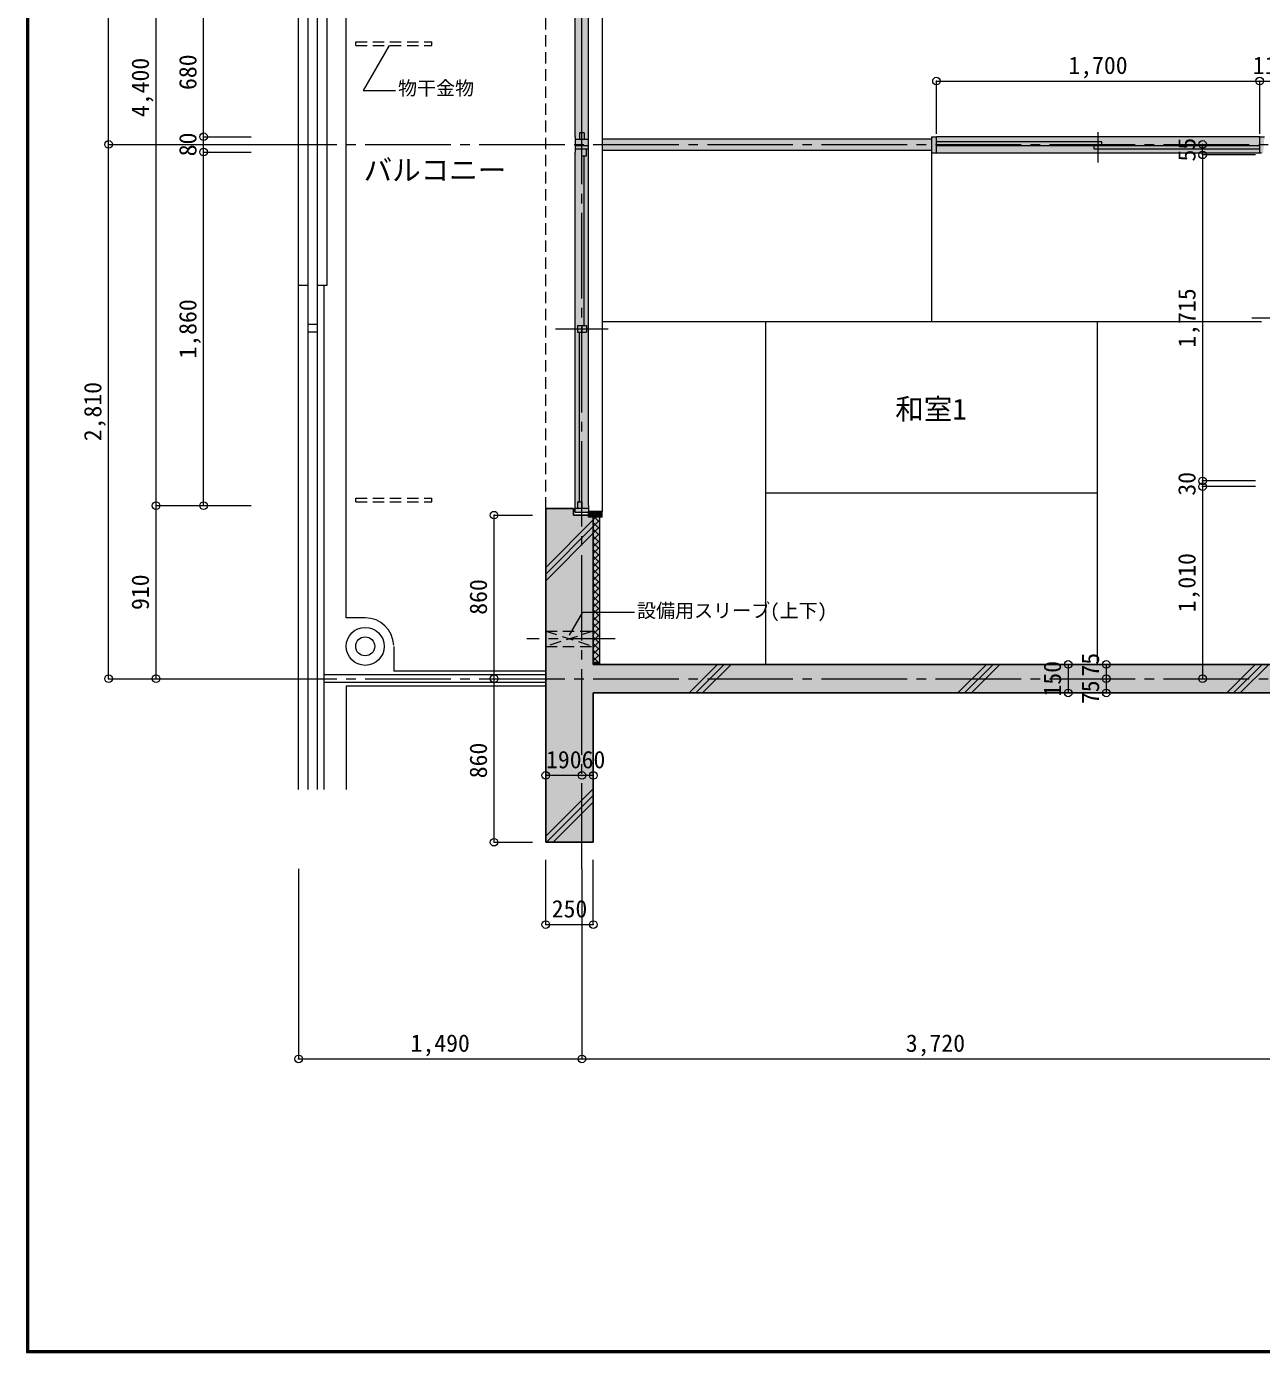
# Model space of a CAD drawing. Units: millimetres at full size, sheet at 1:50. Extents: x -9674 to 9699, y -6794 to 6791.
# Drawn here: x -9674 to -3178, y -6794 to 180 of the extents above; entities that cross this region are included whole.
import ezdxf
from ezdxf.enums import TextEntityAlignment as Align

# ---------------------------------------------------------------- set-up
doc = ezdxf.new("R2010")
doc.units = ezdxf.units.MM
doc.header["$LTSCALE"] = 50
doc.header["$PDMODE"] = 32
doc.header["$PDSIZE"] = 40
for name, pattern in [('CHAIN1', [8, 5, -1, 1, -1]), ('CHAIN2', [12, 9, -1, 1, -1]), ('DASHED1', [1.8, 1.2, -0.6])]:
    doc.linetypes.add(name, pattern=pattern)
for name, color, linetype, lineweight in [('0-0_図面枠', 7, 'Continuous', 9), ('1-0_芯', 7, 'CHAIN2', 9), ('1-1_躯体', 2, 'Continuous', 25), ('1-2_間仕切', 3, 'Continuous', 18), ('1-3_建具', 3, 'Continuous', 18), ('1-4_仕上げ', 4, 'Continuous', 9), ('1-6_ﾊﾞﾙｺﾆｰ・階段', 7, 'Continuous', 9), ('1-7_その他', 7, 'DASHED1', 9), ('1-8_ハッチ', 4, 'Continuous', 9), ('1-A_文字', 7, 'Continuous', 9), ('1-B_寸法', 7, 'Continuous', 9), ('1-C_梁', 7, 'DASHED1', 9), ('4-F', 4, 'Continuous', 9)]:
    doc.layers.add(name, color=color, linetype=linetype, lineweight=lineweight)
for name, color, linetype in [('4-0', 1, 'Continuous'), ('4-1', 2, 'Continuous'), ('4-2', 4, 'Continuous')]:
    doc.layers.add(name, color=color, linetype=linetype)
doc.styles.add('ＭＳ ゴシック', font='')
doc.styles.get('ＭＳ ゴシック').set_extended_font_data('MS Gothic')

msp = doc.modelspace()

# ---------------------------------------------------------------- linework, layer by layer
at = {"layer": '0-0_図面枠'}
for p, q in [((-9673.92, 6791.43), (-9673.92, -6793.93)), ((-9672.16, 6789.66), (-9672.16, -6792.16)), ((-9670.4, 6787.9), (-9670.4, -6790.4)), ((-9668.64, -6788.64), (-9668.64, 6786.14)), ((-9666.87, 6784.38), (-9666.87, -6786.88)), ((-9665.11, 6782.61), (-9665.11, -6785.11)), ((-9663.35, 6780.85), (-9663.35, -6783.35)), ((-9673.92, -6793.93), (9698.92, -6793.93)), ((-9672.16, -6792.16), (9697.16, -6792.16)), ((-9670.4, -6790.4), (9695.4, -6790.4)), ((9693.64, -6788.64), (-9668.64, -6788.64)), ((-9666.87, -6786.88), (9691.87, -6786.88)), ((-9665.11, -6785.11), (9690.11, -6785.11)), ((-9663.35, -6783.35), (9688.35, -6783.35))]:
    msp.add_line(p, q, dxfattribs=at)
at = {"layer": '1-0_芯'}
for p, q in [((-6752.5, -4250.06), (-6752.5, 4219.94)), ((-8492.5, -440.06), (3087.5, -440.06)), ((-8492.5, -3250.06), (8517.5, -3250.06))]:
    msp.add_line(p, q, dxfattribs=at)
at = {"layer": '1-1_躯体'}
for p, q in [((-6797.5, -2355.06), (-6942.5, -2355.06)), ((-6942.5, -4110.06), (-6942.5, -2355.06)), ((-6797.5, -2390.06), (-6797.5, -2355.06)), ((-6717.5, -2390.06), (-6797.5, -2390.06)), ((-6692.5, -3175.06), (-6692.5, -2400.06)), ((-6692.5, -3175.06), (-3092.5, -3175.06)), ((-6692.5, -4110.06), (-6692.5, -3325.06)), ((-6692.5, -3325.06), (-3092.5, -3325.06)), ((-6942.5, -4110.06), (-6692.5, -4110.06))]:
    msp.add_line(p, q, dxfattribs=at)
at = {"layer": '1-2_間仕切'}
for p, q in [((-6645.5, -410.06), (-4912.5, -410.06)), ((-6645.5, -470.06), (-4912.5, -470.06))]:
    msp.add_line(p, q, dxfattribs=at)
at = {"layer": '1-3_建具', "color": 7, "lineweight": 9}
for p, q in [((-6645.5, 2089.94), (-6645.5, -2370.06)), ((-6787.5, -400.06), (-6787.5, 279.94)), ((-6717.5, -400.06), (-6717.5, 279.94)), ((-6787.5, -400.06), (-6787.5, -480.06)), ((-6717.5, -415.06), (-6787.5, -415.06)), ((-6717.5, -480.06), (-6717.5, -400.06)), ((-3187.5, -400.06), (-4887.5, -400.06)), ((-4037.5, -535.89), (-4037.5, -375.89)), ((-6787.5, -445.06), (-6717.5, -445.06)), ((-6717.5, -465.06), (-6787.5, -465.06)), ((-6787.5, -2340.06), (-6787.5, -480.06)), ((-6717.5, -2340.06), (-6717.5, -480.06)), ((-4887.5, -485.06), (-3187.5, -485.06)), ((-3228.33, -1352.56), (-3068.33, -1352.56)), ((-6890.98, -1410.06), (-6614.02, -1410.06)), ((-6787.5, -2375.06), (-6787.5, -2340.06)), ((-6717.5, -2355.06), (-6787.5, -2355.06)), ((-6717.5, -2340.06), (-6717.5, -2375.06)), ((-6787.5, -2375.06), (-6717.5, -2375.06))]:
    msp.add_line(p, q, dxfattribs=at)
at = {"layer": '1-3_建具'}
for p, q in [((-6752.5, -380.06), (-6752.5, 259.94)), ((-6740.5, -380.06), (-6764.5, -380.06)), ((-6764.5, -380.06), (-6764.5, -415.06)), ((-6740.5, -380.06), (-6740.5, -415.06)), ((-4912.5, -400.06), (-4887.5, -400.06)), ((-4912.5, -485.06), (-4912.5, -400.06)), ((-3187.5, -485.06), (-3187.5, -400.06)), ((-3187.5, -400.06), (-3162.5, -400.06)), ((-6752.5, -500.06), (-6752.5, -465.06)), ((-6728.5, -500.06), (-6728.5, -465.06)), ((-4017.5, -425.89), (-4887.5, -425.89)), ((-4887.5, -445.89), (-4017.5, -445.89)), ((-4057.5, -465.89), (-4057.5, -445.89)), ((-4057.5, -445.89), (-3187.5, -445.89)), ((-3187.5, -465.89), (-4057.5, -465.89)), ((-4017.5, -445.89), (-4017.5, -425.89)), ((-3187.5, -485.06), (-3177.5, -485.06)), ((-6752.5, -500.06), (-6728.5, -500.06)), ((-6740.5, -1392.56), (-6740.5, -500.06)), ((-6776.5, -1392.56), (-6728.5, -1392.56)), ((-6752.5, -1392.56), (-6752.5, -1427.56)), ((-6728.5, -1392.56), (-6728.5, -1427.56)), ((-6764.5, -2320.06), (-6764.5, -1427.56)), ((-6776.5, -2320.06), (-6752.5, -2320.06)), ((-6776.5, -2320.06), (-6776.5, -2355.06)), ((-6752.5, -2320.06), (-6752.5, -2355.06))]:
    msp.add_line(p, q, dxfattribs=at)
for points in [[(-4912.5, -485.06), (-4887.5, -485.06), (-4887.5, -400.06)], [(-6776.5, -1392.56), (-6776.5, -1427.56), (-6728.5, -1427.56)], [(-6645.5, -2400.06), (-6645.5, -2370.06), (-6717.5, -2370.06)], [(-6645.5, -2400.06), (-6717.5, -2400.06), (-6717.5, -2370.06)]]:
    msp.add_lwpolyline(points, dxfattribs=at)
at = {"layer": '1-4_仕上げ'}
for p, q in [((-4912.5, -1371.73), (-4912.5, -470.06)), ((-6645.5, -1371.73), (-3177.5, -1371.73)), ((-5785, -3175.06), (-5785, -1371.73)), ((-4040, -3175.06), (-4040, -1371.73)), ((-5785, -2273.39), (-4040, -2273.39))]:
    msp.add_line(p, q, dxfattribs=at)
at = {"layer": '1-6_ﾊﾞﾙｺﾆｰ・階段'}
for p, q in [((-8242.5, -3832.7), (-8242.5, 2969.94)), ((-8192.5, -3832.7), (-8192.5, 2919.94)), ((-8142.5, -3832.7), (-8142.5, 2869.94)), ((-8092.5, -1180.06), (-8092.5, 2819.94)), ((-8242.5, -1180.06), (-8192.5, -1180.06)), ((-8142.5, -1180.06), (-8092.5, -1180.06)), ((-8107.5, -3832.7), (-8107.5, -1180.06)), ((-8192.5, -1385.06), (-8142.5, -1385.06)), ((-8192.5, -1425.06), (-8142.5, -1425.06)), ((-6942.5, -3230.06), (-8107.5, -3230.06)), ((-6942.5, -3270.06), (-8107.5, -3270.06))]:
    msp.add_line(p, q, dxfattribs=at)
at = {"layer": '1-6_ﾊﾞﾙｺﾆｰ・階段', "color": 4}
for p, q in [((-7992.5, -2930.06), (-7992.5, 2819.94)), ((-7892.5, -2930.06), (-7992.5, -2930.06)), ((-7742.5, -3080.06), (-7742.5, -3210.06)), ((-6942.5, -3210.06), (-7742.5, -3210.06)), ((-6942.5, -3290.06), (-7992.5, -3290.06)), ((-7992.5, -3290.06), (-7992.5, -3832.7))]:
    msp.add_line(p, q, dxfattribs=at)
msp.add_circle((-7892.5, -3080.06), 100, dxfattribs=at)
at = {"layer": '1-6_ﾊﾞﾙｺﾆｰ・階段'}
msp.add_circle((-7892.5, -3080.06), 50, dxfattribs=at)
at = {"layer": '1-6_ﾊﾞﾙｺﾆｰ・階段', "color": 4}
msp.add_arc((-7892.5, -3080.06), 150, 2.22671, 90, dxfattribs=at)
at = {"layer": '1-7_その他'}
for p, q in [((-7942.5, 99.94), (-7542.5, 99.94)), ((-7942.5, 79.94), (-7942.5, 99.94)), ((-7942.5, -2300.06), (-7542.5, -2300.06)), ((-7942.5, -2320.06), (-7942.5, -2300.06)), ((-6942.5, -3000.06), (-6692.5, -3000.06)), ((-6942.5, -3000.06), (-6692.5, -3080.06)), ((-6692.5, -3000.06), (-6942.5, -3080.06)), ((-6942.5, -3080.06), (-6692.5, -3080.06))]:
    msp.add_line(p, q, dxfattribs=at)
at = {"layer": '1-7_その他', "linetype": 'CHAIN1'}
msp.add_line((-6577.5, -3040.06), (-7042.5, -3040.06), dxfattribs=at)
at = {"layer": '1-7_その他'}
for points in [[(-7942.5, 79.94), (-7542.5, 79.94), (-7542.5, 99.94)], [(-7942.5, -2320.06), (-7542.5, -2320.06), (-7542.5, -2300.06)]]:
    msp.add_lwpolyline(points, dxfattribs=at)
at = {"layer": '1-8_ハッチ'}
for p, q in [((-6942.5, -2664.5), (-6692.5, -2414.5)), ((-6692.5, -2414.5), (-6678.06, -2400.06)), ((-6692.5, -2449.86), (-6657.5, -2414.86)), ((-6692.5, -2429.18), (-6657.5, -2464.18)), ((-6686.26, -2400.06), (-6657.5, -2428.82)), ((-6657.5, -3175.06), (-6657.5, -2400.06)), ((-6942.5, -2699.86), (-6692.5, -2449.86)), ((-6942.5, -2735.21), (-6692.5, -2485.21)), ((-6692.5, -2485.21), (-6657.5, -2450.21)), ((-6692.5, -2464.53), (-6657.5, -2499.53)), ((-6692.5, -2520.57), (-6657.5, -2485.57)), ((-6692.5, -2499.89), (-6657.5, -2534.89)), ((-6692.5, -2555.93), (-6657.5, -2520.93)), ((-6692.5, -2535.24), (-6657.5, -2570.24)), ((-6692.5, -2591.28), (-6657.5, -2556.28)), ((-6692.5, -2570.6), (-6657.5, -2605.6)), ((-6692.5, -2626.64), (-6657.5, -2591.64)), ((-6692.5, -2605.95), (-6657.5, -2640.95)), ((-6692.5, -2661.99), (-6657.5, -2626.99)), ((-6692.5, -2641.31), (-6657.5, -2676.31)), ((-6692.5, -2697.35), (-6657.5, -2662.35)), ((-6692.5, -2676.66), (-6657.5, -2711.66)), ((-6692.5, -2732.7), (-6657.5, -2697.7)), ((-6692.5, -2712.02), (-6657.5, -2747.02)), ((-6692.5, -2768.06), (-6657.5, -2733.06)), ((-6692.5, -2747.38), (-6657.5, -2782.38)), ((-6692.5, -2803.41), (-6657.5, -2768.41)), ((-6692.5, -2782.73), (-6657.5, -2817.73)), ((-6692.5, -2838.77), (-6657.5, -2803.77)), ((-6692.5, -2818.09), (-6657.5, -2853.09)), ((-6692.5, -2874.12), (-6657.5, -2839.12)), ((-6692.5, -2853.44), (-6657.5, -2888.44)), ((-6692.5, -2909.48), (-6657.5, -2874.48)), ((-6692.5, -2888.8), (-6657.5, -2923.8)), ((-6692.5, -2944.83), (-6657.5, -2909.83)), ((-6692.5, -2924.15), (-6657.5, -2959.15)), ((-6692.5, -2980.19), (-6657.5, -2945.19)), ((-6692.5, -2959.51), (-6657.5, -2994.51)), ((-6692.5, -3015.54), (-6657.5, -2980.54)), ((-6692.5, -2994.86), (-6657.5, -3029.86)), ((-6692.5, -3050.9), (-6657.5, -3015.9)), ((-6692.5, -3030.22), (-6657.5, -3065.22)), ((-6692.5, -3086.26), (-6657.5, -3051.26)), ((-6692.5, -3065.57), (-6657.5, -3100.57)), ((-6692.5, -3121.61), (-6657.5, -3086.61)), ((-6692.5, -3100.93), (-6657.5, -3135.93)), ((-6692.5, -3156.97), (-6657.5, -3121.97)), ((-6692.5, -3136.28), (-6657.5, -3171.28)), ((-6692.5, -3171.64), (-6689.08, -3175.06)), ((-6675.24, -3175.06), (-6657.5, -3157.32)), ((-6188.84, -3325.06), (-6038.84, -3175.06)), ((-6153.49, -3325.06), (-6003.49, -3175.06)), ((-6118.13, -3325.06), (-5968.13, -3175.06)), ((-4774.63, -3325.06), (-4624.63, -3175.06)), ((-4739.27, -3325.06), (-4589.27, -3175.06)), ((-4703.92, -3325.06), (-4553.92, -3175.06)), ((-3360.42, -3325.06), (-3210.42, -3175.06)), ((-3325.06, -3325.06), (-3175.06, -3175.06)), ((-3289.71, -3325.06), (-3139.71, -3175.06)), ((-6942.5, -4078.72), (-6692.5, -3828.72)), ((-6938.49, -4110.06), (-6692.5, -3864.07)), ((-6903.13, -4110.06), (-6692.5, -3899.43))]:
    msp.add_line(p, q, dxfattribs=at)
at = {"layer": '1-A_文字'}
for p, q in [((-7767.2, 79.94), (-7903.72, -156.51)), ((-7903.72, -156.51), (-7733.31, -156.51))]:
    msp.add_line(p, q, dxfattribs=at)
msp.add_lwpolyline([(-6817.06, -3020.55), (-6747.92, -2900.81), (-6476.53, -2900.81)], dxfattribs=at)
at = {"layer": '1-B_寸法'}
for p, q in [((-9242.5, -440.06), (-9242.5, 2969.94)), ((-8992.5, -2340.06), (-8992.5, 2059.94)), ((-8742.5, -400.06), (-8742.5, 279.94)), ((-4887.5, -384.18), (-4887.5, -107.17)), ((-4887.5, -107.17), (-3187.5, -107.17)), ((-3187.5, -384.18), (-3187.5, -107.17)), ((-3187.5, -107.17), (-3072.5, -107.17)), ((-8742.5, -480.06), (-8742.5, -400.06)), ((-8742.5, -400.06), (-8492.5, -400.06)), ((-9242.5, -440.06), (-8492.5, -440.06)), ((-9242.5, -3250.06), (-9242.5, -440.06)), ((-8742.5, -2340.06), (-8742.5, -480.06)), ((-8742.5, -480.06), (-8492.5, -480.06)), ((-3487.49, -495.06), (-3487.49, -440.06)), ((-3210, -2210.06), (-3487.49, -2210.06)), ((-3487.49, -2210.06), (-3487.49, -2240.06)), ((-3210, -2240.06), (-3487.49, -2240.06)), ((-3487.49, -2240.06), (-3487.49, -3250.06)), ((-8992.5, -2340.06), (-8492.5, -2340.06)), ((-8992.5, -3250.06), (-8992.5, -2340.06)), ((-7214.41, -2390.06), (-7011.65, -2390.06)), ((-7214.41, -3250.06), (-7214.41, -2390.06)), ((-4194.74, -3175.06), (-4194.74, -3325.06)), ((-3994.74, -3175.06), (-3994.74, -3250.06)), ((-9242.5, -3250.06), (-8492.5, -3250.06)), ((-7214.41, -4110.06), (-7214.41, -3250.06)), ((-3994.74, -3250.06), (-3994.74, -3325.06)), ((-6752.5, -3758.94), (-6942.5, -3758.94)), ((-6692.5, -3758.94), (-6752.5, -3758.94)), ((-7214.41, -4110.06), (-7011.65, -4110.06)), ((-8242.5, -4250.06), (-8242.5, -5250.06)), ((-6942.5, -4543.47), (-6942.5, -4203.27)), ((-6752.5, -4250.06), (-6752.5, -5250.06)), ((-6692.5, -4543.47), (-6692.5, -4203.27)), ((-6942.5, -4543.47), (-6692.5, -4543.47)), ((-8242.5, -5250.06), (-6752.5, -5250.06)), ((-6752.5, -5250.06), (-3032.5, -5250.06))]:
    msp.add_line(p, q, dxfattribs=at)
msp.add_lwpolyline([(-3210, -495.06), (-3487.49, -495.06), (-3487.49, -2210.06)], dxfattribs=at)
at = {"layer": '1-B_寸法', "color": 3}
for p in [(-4887.5, -107.17), (-3187.5, -107.17), (-8742.5, -400.06), (-9242.5, -440.06), (-8742.5, -480.06), (-3487.49, -440.06), (-3487.49, -495.06), (-3487.49, -2210.06), (-3487.49, -2240.06), (-8992.5, -2340.06), (-8742.5, -2340.06), (-7214.41, -2390.06), (-4194.74, -3175.06), (-3994.74, -3175.06), (-9242.5, -3250.06), (-8992.5, -3250.06), (-7214.41, -3250.06), (-3994.74, -3250.06), (-3487.49, -3250.06), (-4194.74, -3325.06), (-3994.74, -3325.06), (-6942.5, -3758.94), (-6752.5, -3758.94), (-6692.5, -3758.94), (-7214.41, -4110.06), (-6942.5, -4543.47), (-6692.5, -4543.47), (-8242.5, -5250.06), (-6752.5, -5250.06)]:
    msp.add_point(p, dxfattribs=at)
at = {"layer": '1-C_梁'}
msp.add_line((-6942.5, -2355.06), (-6942.5, 2074.94), dxfattribs=at)
at = {"layer": '4-0'}
for points in [[(-6797.5, -2355.06), (-6942.5, -2355.06), (-6942.5, -4110.06)], [(-6942.5, -4110.06), (-6797.5, -2390.06), (-6797.5, -2355.06)], [(-6942.5, -4110.06), (-6717.5, -2400.06), (-6717.5, -2390.06)], [(-6942.5, -4110.06), (-6717.5, -2390.06), (-6797.5, -2390.06)], [(-6942.5, -4110.06), (-6692.5, -4110.06), (-6692.5, -2400.06)], [(-6942.5, -4110.06), (-6692.5, -2400.06), (-6717.5, -2400.06)], [(-3092.5, -3325.06), (-3092.5, -3175.06), (-6692.5, -3325.06), (-6692.5, -3175.06)]]:
    msp.add_solid(points, dxfattribs=at)
at = {"layer": '4-1'}
msp.add_solid([(-6787.5, -2375.06), (-6717.5, -2375.06), (-6787.5, 2094.94), (-6717.5, 2094.94)], dxfattribs=at)
at = {"layer": '4-2'}
for points in [[(-6645.5, -470.06), (-6645.5, -410.06), (-4912.5, -470.06), (-4912.5, -410.06)], [(-3167.5, -464.06), (-4912.5, -400.06), (-3162.5, -400.06)], [(-3167.5, -464.06), (-4912.5, -485.06), (-4912.5, -400.06)], [(-3167.5, -464.06), (-3167.5, -485.06), (-4912.5, -485.06)]]:
    msp.add_solid(points, dxfattribs=at)
at = {"layer": '4-F'}
for points in [[(-6717.5, -2375.06), (-6717.5, -2370.06), (-6645.5, -2370.06)], [(-6717.5, -2400.06), (-6717.5, -2375.06), (-6645.5, -2400.06), (-6645.5, -2370.06)], [(-6692.5, -3160.06), (-6657.5, -3160.06), (-6692.5, -2400.06), (-6657.5, -2400.06)], [(-6692.5, -3160.06), (-6692.5, -3175.06), (-6657.5, -3160.06), (-6657.5, -3175.06)]]:
    msp.add_solid(points, dxfattribs=at)

# ---------------------------------------------------------------- texts
at = {"layer": '1-A_文字', "style": 'ＭＳ ゴシック'}
for s, height, p in [('物干金物', 73.31, (-7719.5, -202.9)), ('バルコニー', 110, (-7900.69, -662.97)), ('和室1', 110, (-5104.13, -1920.05)), ('設備用スリーブ(上下)', 73.31, (-6462.42, -2950.74))]:
    msp.add_text(s, height=height, dxfattribs=at).set_placement(p, align=Align.BOTTOM_LEFT)
at = {"layer": '1-B_寸法', "style": 'ＭＳ ゴシック'}
for s, p in [('4,400', (-9002.5, -296.31)), ('680', (-8752.5, -153.81)), ('80', (-8752.5, -502.56)), ('55', (-3497.49, -530.06)), ('1,715', (-3497.49, -1508.81)), ('1,860', (-8752.5, -1566.31)), ('2,810', (-9252.5, -2001.31)), ('30', (-3497.49, -2287.56)), ('1,010', (-3497.49, -2901.31)), ('910', (-9002.5, -2888.81)), ('860', (-7224.41, -2913.81)), ('75', (-4004.74, -3238.99)), ('150', (-4204.74, -3343.81)), ('75', (-4004.74, -3383.84)), ('860', (-7224.41, -3773.81))]:
    msp.add_text(s, height=91.64, rotation=90, dxfattribs=at).set_placement(p, align=Align.BOTTOM_LEFT)
for s, p in [('1,700', (-4193.75, -97.17)), ('115', (-3223.75, -97.17)), ('190', (-6941.25, -3748.94)), ('60', (-6754.04, -3748.94)), ('250', (-6911.25, -4533.47)), ('1,490', (-7653.75, -5240.06)), ('3,720', (-5048.75, -5240.06))]:
    msp.add_text(s, height=91.64, dxfattribs=at).set_placement(p, align=Align.BOTTOM_LEFT)

doc.saveas('drawing.dxf')
